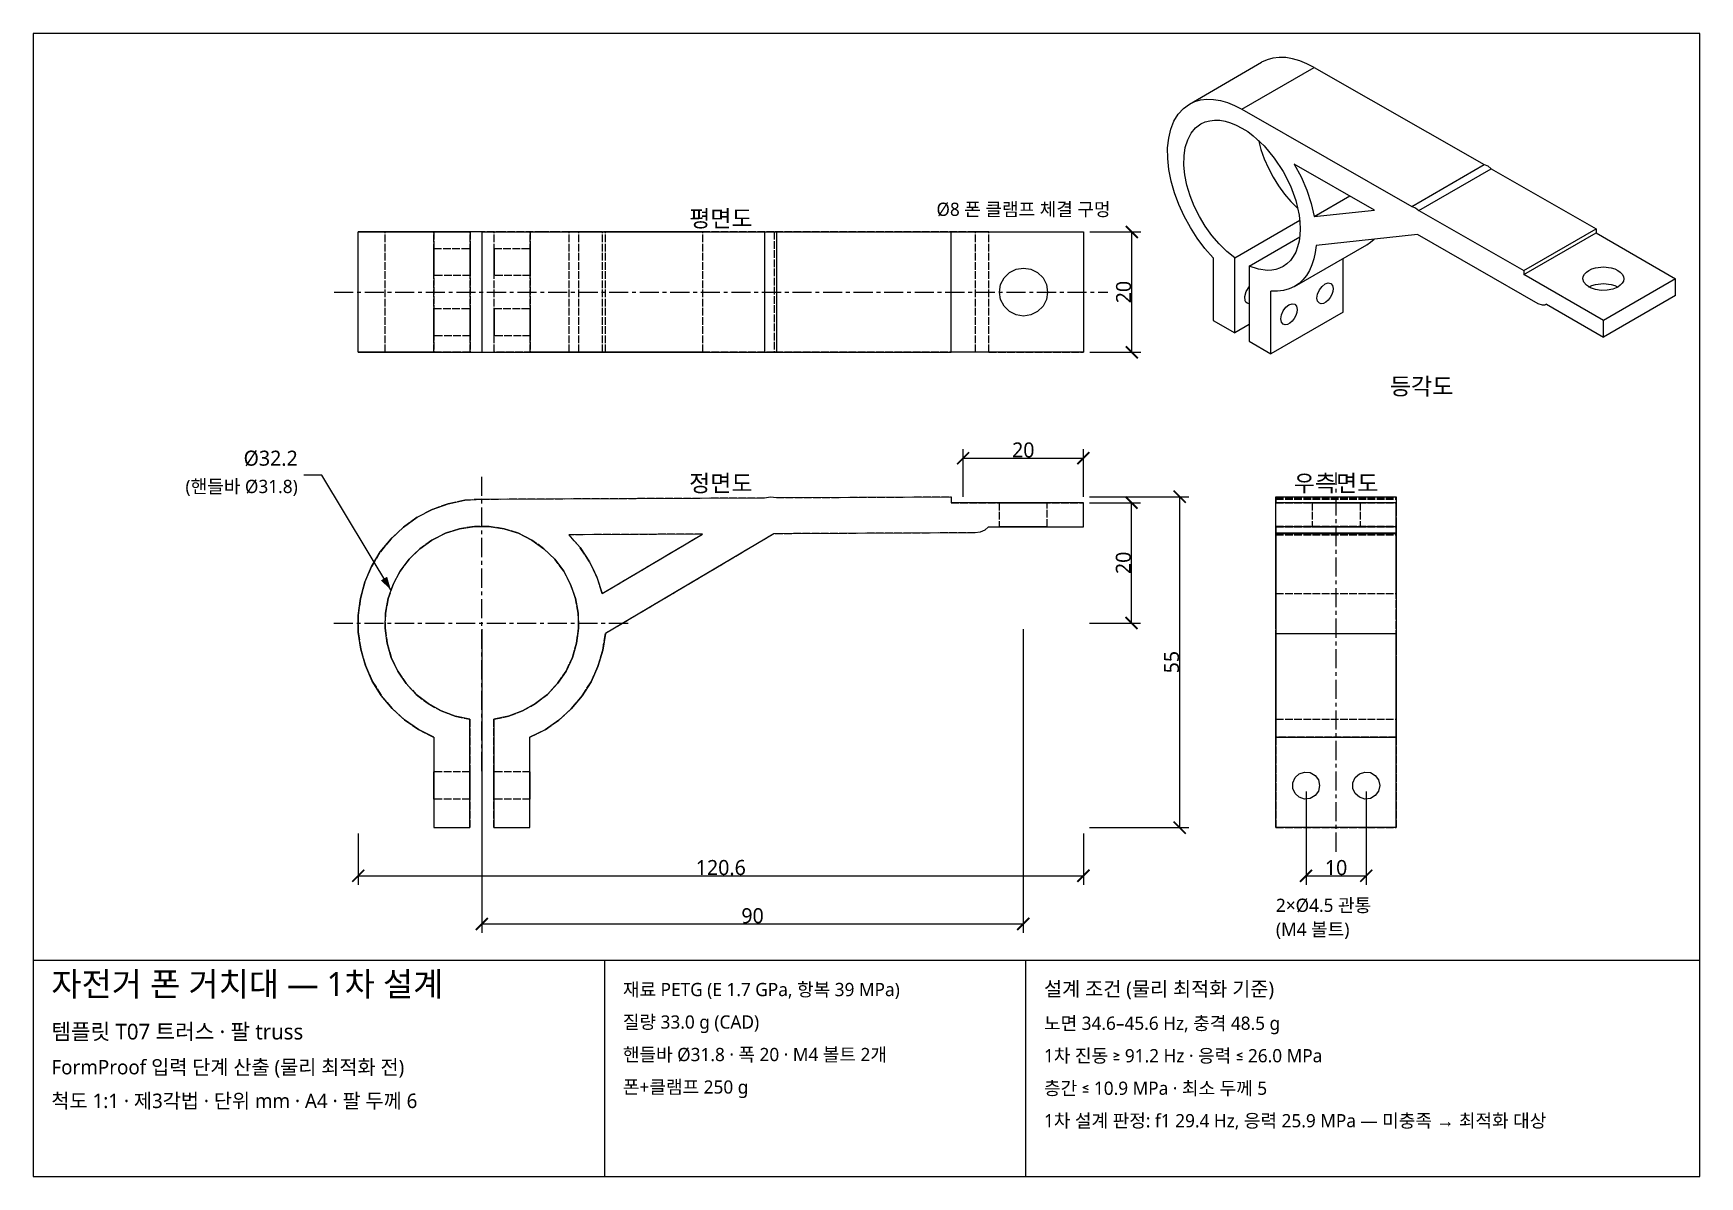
# Model space of a CAD drawing. Header units: millimetres. Extents: x 10 to 287, y 10 to 200.
import ezdxf
from ezdxf.enums import TextEntityAlignment as Align

# ---------------------------------------------------------------- set-up
doc = ezdxf.new("R2010")
doc.units = ezdxf.units.MM
doc.linetypes.add('CENTER', pattern=[5.08, 3.175, -0.635, 0.635, -0.635])
doc.linetypes.add('DASHED', pattern=[1.524, 1.27, -0.254])
for name, color, linetype in [('CENTER', 1, 'CENTER'), ('DIM', 3, 'CONTINUOUS'), ('FRAME', 7, 'CONTINUOUS'), ('HIDDEN', 8, 'DASHED'), ('OUTLINE', 7, 'CONTINUOUS'), ('TEXT', 7, 'CONTINUOUS')]:
    doc.layers.add(name, color=color, linetype=linetype)
doc.styles.add('KR', font='malgun.ttf')
doc.dimstyles.new('KRDIM', dxfattribs={"dimtxt": 2.5, "dimasz": 2, "dimexe": 1.5, "dimexo": 1, "dimgap": 0.1, "dimtad": 1, "dimdec": 1, "dimdsep": 46, "dimtxsty": 'KR', "dimblk": 'ARCHTICK', "dimcen": 2.5, "dimazin": 3, "dimtfac": 0.5, "dimtmove": 2, "dimatfit": 3})

# ---------------------------------------------------------------- blocks, each defined once
blk = doc.blocks.new('_ARCHTICK')
at = {"color": 0, "linetype": 'BYBLOCK', "const_width": 0.15}
blk.add_lwpolyline([(-0.5, -0.5), (0.5, 0.5)], dxfattribs=at)

msp = doc.modelspace()

# ---------------------------------------------------------------- linework, layer by layer
at = {"layer": 'CENTER'}
for points in [[(60, 157), (188.6, 157)], [(84.56, 77.4), (84.56, 126.6)], [(226.56, 64), (226.56, 127)], [(59.96, 102), (109.16, 102)]]:
    msp.add_lwpolyline(points, dxfattribs=at)
at = {"layer": 'DIM'}
msp.add_lwpolyline([(69.43, 107.51), (57.96, 126.6), (54.96, 126.6)], dxfattribs=at)
msp.add_solid([(69.43, 107.51), (68.81, 109.7), (67.78, 109.08)], dxfattribs=at)
at = {"layer": 'FRAME'}
msp.add_lwpolyline([(10, 10), (287, 10), (287, 200), (10, 200)], close=True, dxfattribs=at)
for points in [[(10, 46), (287, 46)], [(105, 10), (105, 46)], [(175, 10), (175, 46)]]:
    msp.add_lwpolyline(points, dxfattribs=at)
at = {"layer": 'HIDDEN'}
for points in [[(64, 167), (64.07, 167), (64.29, 167), (64.65, 167), (65.14, 167), (65.78, 167), (66.54, 167), (67.44, 167), (68.45, 167), (69.58, 167), (70.81, 167), (72.13, 167), (73.55, 167), (75.04, 167), (76.6, 167)], [(100.7, 167), (100.3, 167), (99.11, 167), (97.19, 167), (94.64, 167), (91.59, 167), (88.18, 167), (84.6, 167), (81.02, 167), (77.61, 167), (74.56, 167), (72.01, 167), (70.09, 167), (68.9, 167), (68.5, 167)], [(68.5, 167), (68.59, 167), (68.84, 167), (69.27, 167), (69.86, 167), (70.6, 167), (71.49, 167), (72.53, 167), (73.69, 167), (74.97, 167), (76.35, 167), (77.82, 167), (79.37, 167), (80.96, 167), (82.6, 167)], [(68.5, 147), (68.5, 167)], [(76.6, 167), (76.6, 147)], [(76.6, 147), (76.6, 167)], [(76.6, 167), (82.6, 167)], [(82.6, 167), (82.6, 147)], [(82.6, 147), (82.6, 167)], [(86.6, 167), (92.6, 167)], [(86.6, 167), (88.24, 167), (89.83, 167), (91.38, 167), (92.85, 167), (94.23, 167), (95.51, 167), (96.67, 167), (97.71, 167), (98.6, 167), (99.34, 167), (99.93, 167), (100.36, 167), (100.61, 167), (100.7, 167)], [(86.6, 147), (86.6, 167)], [(86.6, 147), (86.6, 167)], [(92.6, 167), (94.05, 167), (95.44, 167), (96.76, 167), (98.02, 167), (99.19, 167), (100.27, 167), (101.26, 167), (102.15, 167), (102.93, 167), (103.61, 167), (104.17, 167), (104.61, 167), (104.93, 167), (105.13, 167)], [(92.6, 167), (92.6, 147)], [(92.6, 147), (92.6, 167)], [(104.61, 167), (104.4, 167), (104.16, 167), (103.89, 167), (103.59, 167), (103.26, 167), (102.9, 167), (102.51, 167), (102.1, 167), (101.65, 167), (101.19, 167), (100.69, 167), (100.17, 167), (99.63, 167), (99.06, 167)], [(121.27, 167), (99.06, 167)], [(99.06, 147), (99.06, 167)], [(100.7, 147), (100.7, 167)], [(104.61, 167), (121.27, 167)], [(104.61, 147), (104.61, 167)], [(133.15, 167), (105.13, 167)], [(105.13, 147), (105.13, 167)], [(121.27, 147), (121.27, 167)], [(166.61, 167), (133.15, 167)], [(133.15, 167), (133.15, 147)], [(162.6, 147), (162.6, 167)], [(168.84, 167), (168.71, 167), (168.58, 167), (168.44, 167), (168.3, 167), (168.15, 167), (167.99, 167), (167.83, 167), (167.67, 167), (167.5, 167), (167.32, 167), (167.15, 167), (166.97, 167), (166.79, 167), (166.61, 167)], [(166.61, 147), (166.61, 167)], [(168.84, 167), (184.6, 167)], [(168.84, 147), (168.84, 167)], [(184.6, 167), (184.6, 147)], [(76.6, 164.25), (76.6, 164.19), (76.6, 164.03), (76.6, 163.76), (76.6, 163.4), (76.6, 162.98), (76.6, 162.5), (76.6, 162), (76.6, 161.5), (76.6, 161.02), (76.6, 160.6), (76.6, 160.24), (76.6, 159.97), (76.6, 159.81), (76.6, 159.75)], [(76.6, 159.75), (76.6, 159.81), (76.6, 159.97), (76.6, 160.24), (76.6, 160.6), (76.6, 161.02), (76.6, 161.5), (76.6, 162), (76.6, 162.5), (76.6, 162.98), (76.6, 163.4), (76.6, 163.76), (76.6, 164.03), (76.6, 164.19), (76.6, 164.25)], [(76.6, 164.25), (82.6, 164.25)], [(82.6, 164.25), (82.6, 164.19), (82.6, 164.03), (82.6, 163.76), (82.6, 163.4), (82.6, 162.98), (82.6, 162.5), (82.6, 162), (82.6, 161.5), (82.6, 161.02), (82.6, 160.6), (82.6, 160.24), (82.6, 159.97), (82.6, 159.81), (82.6, 159.75)], [(82.6, 159.75), (82.6, 159.81), (82.6, 159.97), (82.6, 160.24), (82.6, 160.6), (82.6, 161.02), (82.6, 161.5), (82.6, 162), (82.6, 162.5), (82.6, 162.98), (82.6, 163.4), (82.6, 163.76), (82.6, 164.03), (82.6, 164.19), (82.6, 164.25)], [(86.6, 164.25), (86.6, 164.19), (86.6, 164.03), (86.6, 163.76), (86.6, 163.4), (86.6, 162.98), (86.6, 162.5), (86.6, 162), (86.6, 161.5), (86.6, 161.02), (86.6, 160.6), (86.6, 160.24), (86.6, 159.97), (86.6, 159.81), (86.6, 159.75)], [(86.6, 159.75), (86.6, 159.81), (86.6, 159.97), (86.6, 160.24), (86.6, 160.6), (86.6, 161.02), (86.6, 161.5), (86.6, 162), (86.6, 162.5), (86.6, 162.98), (86.6, 163.4), (86.6, 163.76), (86.6, 164.03), (86.6, 164.19), (86.6, 164.25)], [(86.6, 164.25), (92.6, 164.25)], [(92.6, 164.25), (92.6, 164.19), (92.6, 164.03), (92.6, 163.76), (92.6, 163.4), (92.6, 162.98), (92.6, 162.5), (92.6, 162), (92.6, 161.5), (92.6, 161.02), (92.6, 160.6), (92.6, 160.24), (92.6, 159.97), (92.6, 159.81), (92.6, 159.75)], [(92.6, 159.75), (92.6, 159.81), (92.6, 159.97), (92.6, 160.24), (92.6, 160.6), (92.6, 161.02), (92.6, 161.5), (92.6, 162), (92.6, 162.5), (92.6, 162.98), (92.6, 163.4), (92.6, 163.76), (92.6, 164.03), (92.6, 164.19), (92.6, 164.25)], [(178.6, 157), (178.4, 155.76), (177.84, 154.65), (176.95, 153.76), (175.84, 153.2), (174.6, 153), (173.36, 153.2), (172.25, 153.76), (171.36, 154.65), (170.8, 155.76), (170.6, 157), (170.8, 158.24), (171.36, 159.35), (172.25, 160.24), (173.36, 160.8), (174.6, 161), (175.84, 160.8), (176.95, 160.24), (177.84, 159.35), (178.4, 158.24), (178.6, 157)], [(82.6, 159.75), (76.6, 159.75)], [(92.6, 159.75), (86.6, 159.75)], [(76.6, 154.25), (76.6, 154.19), (76.6, 154.03), (76.6, 153.76), (76.6, 153.4), (76.6, 152.98), (76.6, 152.5), (76.6, 152), (76.6, 151.5), (76.6, 151.02), (76.6, 150.6), (76.6, 150.24), (76.6, 149.97), (76.6, 149.81), (76.6, 149.75)], [(76.6, 149.75), (76.6, 149.81), (76.6, 149.97), (76.6, 150.24), (76.6, 150.6), (76.6, 151.02), (76.6, 151.5), (76.6, 152), (76.6, 152.5), (76.6, 152.98), (76.6, 153.4), (76.6, 153.76), (76.6, 154.03), (76.6, 154.19), (76.6, 154.25)], [(76.6, 154.25), (82.6, 154.25)], [(82.6, 154.25), (82.6, 154.19), (82.6, 154.03), (82.6, 153.76), (82.6, 153.4), (82.6, 152.98), (82.6, 152.5), (82.6, 152), (82.6, 151.5), (82.6, 151.02), (82.6, 150.6), (82.6, 150.24), (82.6, 149.97), (82.6, 149.81), (82.6, 149.75)], [(82.6, 149.75), (82.6, 149.81), (82.6, 149.97), (82.6, 150.24), (82.6, 150.6), (82.6, 151.02), (82.6, 151.5), (82.6, 152), (82.6, 152.5), (82.6, 152.98), (82.6, 153.4), (82.6, 153.76), (82.6, 154.03), (82.6, 154.19), (82.6, 154.25)], [(86.6, 154.25), (86.6, 154.19), (86.6, 154.03), (86.6, 153.76), (86.6, 153.4), (86.6, 152.98), (86.6, 152.5), (86.6, 152), (86.6, 151.5), (86.6, 151.02), (86.6, 150.6), (86.6, 150.24), (86.6, 149.97), (86.6, 149.81), (86.6, 149.75)], [(86.6, 149.75), (86.6, 149.81), (86.6, 149.97), (86.6, 150.24), (86.6, 150.6), (86.6, 151.02), (86.6, 151.5), (86.6, 152), (86.6, 152.5), (86.6, 152.98), (86.6, 153.4), (86.6, 153.76), (86.6, 154.03), (86.6, 154.19), (86.6, 154.25)], [(86.6, 154.25), (92.6, 154.25)], [(92.6, 154.25), (92.6, 154.19), (92.6, 154.03), (92.6, 153.76), (92.6, 153.4), (92.6, 152.98), (92.6, 152.5), (92.6, 152), (92.6, 151.5), (92.6, 151.02), (92.6, 150.6), (92.6, 150.24), (92.6, 149.97), (92.6, 149.81), (92.6, 149.75)], [(92.6, 149.75), (92.6, 149.81), (92.6, 149.97), (92.6, 150.24), (92.6, 150.6), (92.6, 151.02), (92.6, 151.5), (92.6, 152), (92.6, 152.5), (92.6, 152.98), (92.6, 153.4), (92.6, 153.76), (92.6, 154.03), (92.6, 154.19), (92.6, 154.25)], [(82.6, 149.75), (76.6, 149.75)], [(92.6, 149.75), (86.6, 149.75)], [(76.6, 147), (75.04, 147), (73.55, 147), (72.13, 147), (70.81, 147), (69.58, 147), (68.45, 147), (67.44, 147), (66.54, 147), (65.78, 147), (65.14, 147), (64.65, 147), (64.29, 147), (64.07, 147), (64, 147)], [(82.6, 147), (80.96, 147), (79.37, 147), (77.82, 147), (76.35, 147), (74.97, 147), (73.69, 147), (72.53, 147), (71.49, 147), (70.6, 147), (69.86, 147), (69.27, 147), (68.84, 147), (68.59, 147), (68.5, 147)], [(68.5, 147), (68.9, 147), (70.09, 147), (72.01, 147), (74.56, 147), (77.61, 147), (81.02, 147), (84.6, 147), (88.18, 147), (91.59, 147), (94.64, 147), (97.19, 147), (99.11, 147), (100.3, 147), (100.7, 147)], [(76.6, 147), (82.6, 147)], [(100.7, 147), (100.61, 147), (100.36, 147), (99.93, 147), (99.34, 147), (98.6, 147), (97.71, 147), (96.67, 147), (95.51, 147), (94.23, 147), (92.85, 147), (91.38, 147), (89.83, 147), (88.24, 147), (86.6, 147)], [(86.6, 147), (92.6, 147)], [(105.13, 147), (104.93, 147), (104.61, 147), (104.17, 147), (103.61, 147), (102.93, 147), (102.15, 147), (101.26, 147), (100.27, 147), (99.19, 147), (98.02, 147), (96.76, 147), (95.44, 147), (94.05, 147), (92.6, 147)], [(99.06, 147), (99.63, 147), (100.17, 147), (100.69, 147), (101.19, 147), (101.65, 147), (102.1, 147), (102.51, 147), (102.9, 147), (103.26, 147), (103.59, 147), (103.89, 147), (104.16, 147), (104.4, 147), (104.61, 147)], [(121.27, 147), (99.06, 147)], [(104.61, 147), (121.27, 147)], [(133.15, 147), (105.13, 147)], [(166.61, 147), (133.15, 147)], [(168.84, 147), (168.71, 147), (168.58, 147), (168.44, 147), (168.3, 147), (168.15, 147), (167.99, 147), (167.83, 147), (167.67, 147), (167.5, 147), (167.32, 147), (167.15, 147), (166.97, 147), (166.79, 147), (166.61, 147)], [(168.84, 147), (184.6, 147)], [(84.55, 122.6), (81.74, 122.41), (78.97, 121.83), (76.32, 120.88), (73.81, 119.57), (71.51, 117.94), (69.46, 116.01), (67.68, 113.81), (66.23, 111.39), (65.11, 108.8), (64.37, 106.08), (64, 103.28), (64.02, 100.46), (64.42, 97.66), (65.2, 94.95), (66.35, 92.37), (67.84, 89.97), (69.64, 87.8), (71.72, 85.89), (74.04, 84.29), (76.56, 83.02)], [(84.55, 122.6), (131.56, 122.83)], [(131.56, 122.83), (132.55, 123), (133.53, 122.84)], [(133.53, 122.84), (162.56, 122.98)], [(162.56, 122.98), (162.56, 122)], [(162.56, 122), (184.56, 122)], [(178.56, 122), (178.46, 122), (178.16, 122), (177.69, 122), (177.05, 122), (176.3, 122), (175.45, 122), (174.56, 122), (173.67, 122), (172.82, 122), (172.07, 122), (171.43, 122), (170.96, 122), (170.66, 122), (170.56, 122)], [(170.56, 122), (170.66, 122), (170.96, 122), (171.43, 122), (172.07, 122), (172.82, 122), (173.67, 122), (174.56, 122), (175.45, 122), (176.3, 122), (177.05, 122), (177.69, 122), (178.16, 122), (178.46, 122), (178.56, 122)], [(170.56, 122), (170.56, 118)], [(178.56, 118), (178.56, 122)], [(184.56, 118), (184.56, 122)], [(216.56, 122.83), (216.56, 122.85), (216.56, 122.87), (216.56, 122.89), (216.56, 122.91), (216.56, 122.93), (216.56, 122.94), (216.56, 122.96), (216.56, 122.97), (216.56, 122.98), (216.56, 122.99), (216.56, 122.99), (216.56, 123), (216.56, 123), (216.56, 123)], [(216.56, 122.84), (216.56, 122.98)], [(216.56, 122.98), (216.56, 122.97), (216.56, 122.97), (216.56, 122.96), (216.56, 122.95), (216.56, 122.95), (216.56, 122.94), (216.56, 122.93), (216.56, 122.92), (216.56, 122.9), (216.56, 122.89), (216.56, 122.88), (216.56, 122.87), (216.56, 122.85), (216.56, 122.84)], [(216.56, 122.84), (236.56, 122.84)], [(216.56, 122.6), (216.56, 122.83)], [(216.56, 122.83), (236.56, 122.83)], [(216.56, 83.02), (216.56, 84.94), (216.56, 87.51), (216.56, 90.64), (216.56, 94.2), (216.56, 98.06), (216.56, 102.07), (216.56, 106.08), (216.56, 109.93), (216.56, 113.48), (216.56, 116.59), (216.56, 119.14), (216.56, 121.04), (216.56, 122.2), (216.56, 122.6)], [(216.56, 122.6), (236.56, 122.6)], [(216.56, 122), (236.56, 122)], [(226.56, 122), (226.11, 122), (225.67, 122), (225.24, 122), (224.82, 122), (224.43, 122), (224.07, 122), (223.73, 122), (223.43, 122), (223.17, 122), (222.96, 122), (222.78, 122), (222.66, 122), (222.59, 122), (222.56, 122)], [(222.56, 122), (222.66, 122), (222.96, 122), (223.43, 122), (224.07, 122), (224.82, 122), (225.67, 122), (226.56, 122), (227.45, 122), (228.3, 122), (229.05, 122), (229.69, 122), (230.16, 122), (230.46, 122), (230.56, 122)], [(222.56, 122), (222.56, 118)], [(230.56, 122), (230.54, 122), (230.46, 122), (230.34, 122), (230.16, 122), (229.95, 122), (229.69, 122), (229.39, 122), (229.05, 122), (228.69, 122), (228.3, 122), (227.88, 122), (227.45, 122), (227.01, 122), (226.56, 122)], [(230.56, 122), (230.56, 118)], [(236.56, 122.83), (236.56, 122.85), (236.56, 122.87), (236.56, 122.89), (236.56, 122.91), (236.56, 122.93), (236.56, 122.94), (236.56, 122.96), (236.56, 122.97), (236.56, 122.98), (236.56, 122.99), (236.56, 122.99), (236.56, 123), (236.56, 123), (236.56, 123)], [(236.56, 122.84), (236.56, 122.98)], [(236.56, 122.98), (236.56, 122.97), (236.56, 122.97), (236.56, 122.96), (236.56, 122.95), (236.56, 122.95), (236.56, 122.94), (236.56, 122.93), (236.56, 122.92), (236.56, 122.9), (236.56, 122.89), (236.56, 122.88), (236.56, 122.87), (236.56, 122.85), (236.56, 122.84)], [(236.56, 122.6), (236.56, 122.83)], [(236.56, 122.6), (236.56, 122.2), (236.56, 121.04), (236.56, 119.14), (236.56, 116.59), (236.56, 113.48), (236.56, 109.93), (236.56, 106.08), (236.56, 102.07), (236.56, 98.06), (236.56, 94.2), (236.56, 90.64), (236.56, 87.51), (236.56, 84.94), (236.56, 83.02)], [(86.56, 86.02), (89, 86.52), (91.33, 87.39), (93.5, 88.61), (95.46, 90.15), (97.15, 91.97), (98.55, 94.03), (99.61, 96.28), (100.31, 98.67), (100.64, 101.13), (100.58, 103.62), (100.14, 106.07), (99.32, 108.42), (98.16, 110.62), (96.67, 112.61), (94.89, 114.35), (92.86, 115.8), (90.63, 116.91), (88.26, 117.67), (85.8, 118.05), (83.32, 118.05), (80.86, 117.67), (78.49, 116.91), (76.26, 115.8), (74.23, 114.35), (72.45, 112.61), (70.96, 110.62), (69.8, 108.42), (68.98, 106.07), (68.54, 103.62), (68.48, 101.13), (68.81, 98.67), (69.51, 96.28), (70.57, 94.03), (71.97, 91.97), (73.66, 90.15), (75.62, 88.61), (77.79, 87.39), (80.12, 86.52), (82.56, 86.02)], [(121.23, 116.78), (99.02, 116.67)], [(104.57, 106.91), (103.7, 109.62), (102.47, 112.18), (100.9, 114.54), (99.02, 116.67)], [(104.57, 106.91), (121.23, 116.78)], [(133.11, 116.84), (105.09, 100.25)], [(166.57, 117), (133.11, 116.84)], [(168.8, 118), (168.16, 117.46), (167.4, 117.12), (166.57, 117)], [(168.8, 118), (184.56, 118)], [(178.56, 118), (178.46, 118), (178.16, 118), (177.69, 118), (177.05, 118), (176.3, 118), (175.45, 118), (174.56, 118), (173.67, 118), (172.82, 118), (172.07, 118), (171.43, 118), (170.96, 118), (170.66, 118), (170.56, 118)], [(170.56, 118), (170.66, 118), (170.96, 118), (171.43, 118), (172.07, 118), (172.82, 118), (173.67, 118), (174.56, 118), (175.45, 118), (176.3, 118), (177.05, 118), (177.69, 118), (178.16, 118), (178.46, 118), (178.56, 118)], [(216.56, 86.02), (216.56, 86.82), (216.56, 88.32), (216.56, 90.45), (216.56, 93.12), (216.56, 96.2), (216.56, 99.54), (216.56, 103), (216.56, 106.41), (216.56, 109.62), (216.56, 112.48), (216.56, 114.85), (216.56, 116.63), (216.56, 117.73), (216.56, 118.1)], [(216.56, 118.1), (216.56, 117.73), (216.56, 116.63), (216.56, 114.85), (216.56, 112.48), (216.56, 109.62), (216.56, 106.41), (216.56, 103), (216.56, 99.54), (216.56, 96.2), (216.56, 93.12), (216.56, 90.45), (216.56, 88.32), (216.56, 86.82), (216.56, 86.02)], [(216.56, 118.1), (236.56, 118.1)], [(216.56, 118), (236.56, 118)], [(216.56, 116.78), (216.56, 116.67)], [(216.56, 106.91), (216.56, 116.78)], [(216.56, 116.78), (236.56, 116.78)], [(216.56, 116.67), (216.56, 116.09), (216.56, 115.49), (216.56, 114.86), (216.56, 114.22), (216.56, 113.55), (216.56, 112.87), (216.56, 112.18), (216.56, 111.46), (216.56, 110.73), (216.56, 109.99), (216.56, 109.24), (216.56, 108.47), (216.56, 107.7), (216.56, 106.91)], [(216.56, 116.67), (236.56, 116.67)], [(226.56, 118), (226.11, 118), (225.67, 118), (225.24, 118), (224.82, 118), (224.43, 118), (224.07, 118), (223.73, 118), (223.43, 118), (223.17, 118), (222.96, 118), (222.78, 118), (222.66, 118), (222.59, 118), (222.56, 118)], [(222.56, 118), (222.66, 118), (222.96, 118), (223.43, 118), (224.07, 118), (224.82, 118), (225.67, 118), (226.56, 118), (227.45, 118), (228.3, 118), (229.05, 118), (229.69, 118), (230.16, 118), (230.46, 118), (230.56, 118)], [(230.56, 118), (230.54, 118), (230.46, 118), (230.34, 118), (230.16, 118), (229.95, 118), (229.69, 118), (229.39, 118), (229.05, 118), (228.69, 118), (228.3, 118), (227.88, 118), (227.45, 118), (227.01, 118), (226.56, 118)], [(236.56, 86.02), (236.56, 86.82), (236.56, 88.32), (236.56, 90.45), (236.56, 93.12), (236.56, 96.2), (236.56, 99.54), (236.56, 103), (236.56, 106.41), (236.56, 109.62), (236.56, 112.48), (236.56, 114.85), (236.56, 116.63), (236.56, 117.73), (236.56, 118.1)], [(236.56, 118.1), (236.56, 117.73), (236.56, 116.63), (236.56, 114.85), (236.56, 112.48), (236.56, 109.62), (236.56, 106.41), (236.56, 103), (236.56, 99.54), (236.56, 96.2), (236.56, 93.12), (236.56, 90.45), (236.56, 88.32), (236.56, 86.82), (236.56, 86.02)], [(236.56, 116.78), (236.56, 116.67)], [(236.56, 106.91), (236.56, 116.78)], [(236.56, 106.91), (236.56, 107.7), (236.56, 108.47), (236.56, 109.24), (236.56, 109.99), (236.56, 110.73), (236.56, 111.46), (236.56, 112.18), (236.56, 112.87), (236.56, 113.55), (236.56, 114.22), (236.56, 114.86), (236.56, 115.49), (236.56, 116.09), (236.56, 116.67)], [(216.56, 106.91), (236.56, 106.91)], [(92.56, 83.02), (95.06, 84.28), (97.36, 85.86), (99.43, 87.74), (101.22, 89.89), (102.71, 92.25), (103.86, 94.8), (104.66, 97.48), (105.09, 100.25)], [(82.56, 86.02), (82.56, 68)], [(86.56, 68), (86.56, 86.02)], [(216.56, 68), (216.56, 86.02)], [(216.56, 86.02), (216.56, 68)], [(216.56, 86.02), (236.56, 86.02)], [(216.56, 86.02), (236.56, 86.02)], [(236.56, 86.02), (236.56, 68)], [(236.56, 68), (236.56, 86.02)], [(76.56, 83.02), (76.56, 68)], [(92.56, 68), (92.56, 83.02)], [(236.56, 83.02), (216.56, 83.02)], [(216.56, 83.02), (216.56, 68)], [(236.56, 83.02), (236.56, 68)], [(76.56, 72.75), (76.56, 72.81), (76.56, 72.97), (76.56, 73.24), (76.56, 73.6), (76.56, 74.02), (76.56, 74.5), (76.56, 75), (76.56, 75.5), (76.56, 75.98), (76.56, 76.4), (76.56, 76.76), (76.56, 77.03), (76.56, 77.19), (76.56, 77.25)], [(76.56, 77.25), (76.56, 77.24), (76.56, 77.19), (76.56, 77.12), (76.56, 77.03), (76.56, 76.91), (76.56, 76.76), (76.56, 76.59), (76.56, 76.4), (76.56, 76.2), (76.56, 75.98), (76.56, 75.74), (76.56, 75.5), (76.56, 75.25), (76.56, 75)], [(76.56, 72.75), (76.56, 72.81), (76.56, 72.97), (76.56, 73.24), (76.56, 73.6), (76.56, 74.02), (76.56, 74.5), (76.56, 75), (76.56, 75.5), (76.56, 75.98), (76.56, 76.4), (76.56, 76.76), (76.56, 77.03), (76.56, 77.19), (76.56, 77.25)], [(76.56, 77.25), (76.56, 77.24), (76.56, 77.19), (76.56, 77.12), (76.56, 77.03), (76.56, 76.91), (76.56, 76.76), (76.56, 76.59), (76.56, 76.4), (76.56, 76.2), (76.56, 75.98), (76.56, 75.74), (76.56, 75.5), (76.56, 75.25), (76.56, 75)], [(82.56, 77.25), (76.56, 77.25)], [(82.56, 77.25), (76.56, 77.25)], [(76.56, 75), (76.56, 74.75), (76.56, 74.5), (76.56, 74.26), (76.56, 74.02), (76.56, 73.8), (76.56, 73.6), (76.56, 73.41), (76.56, 73.24), (76.56, 73.09), (76.56, 72.97), (76.56, 72.88), (76.56, 72.81), (76.56, 72.76), (76.56, 72.75)], [(76.56, 75), (76.56, 74.75), (76.56, 74.5), (76.56, 74.26), (76.56, 74.02), (76.56, 73.8), (76.56, 73.6), (76.56, 73.41), (76.56, 73.24), (76.56, 73.09), (76.56, 72.97), (76.56, 72.88), (76.56, 72.81), (76.56, 72.76), (76.56, 72.75)], [(82.56, 72.75), (82.56, 72.81), (82.56, 72.97), (82.56, 73.24), (82.56, 73.6), (82.56, 74.02), (82.56, 74.5), (82.56, 75), (82.56, 75.5), (82.56, 75.98), (82.56, 76.4), (82.56, 76.76), (82.56, 77.03), (82.56, 77.19), (82.56, 77.25)], [(82.56, 77.25), (82.56, 77.24), (82.56, 77.19), (82.56, 77.12), (82.56, 77.03), (82.56, 76.91), (82.56, 76.76), (82.56, 76.59), (82.56, 76.4), (82.56, 76.2), (82.56, 75.98), (82.56, 75.74), (82.56, 75.5), (82.56, 75.25), (82.56, 75)], [(82.56, 72.75), (82.56, 72.81), (82.56, 72.97), (82.56, 73.24), (82.56, 73.6), (82.56, 74.02), (82.56, 74.5), (82.56, 75), (82.56, 75.5), (82.56, 75.98), (82.56, 76.4), (82.56, 76.76), (82.56, 77.03), (82.56, 77.19), (82.56, 77.25)], [(82.56, 77.25), (82.56, 77.24), (82.56, 77.19), (82.56, 77.12), (82.56, 77.03), (82.56, 76.91), (82.56, 76.76), (82.56, 76.59), (82.56, 76.4), (82.56, 76.2), (82.56, 75.98), (82.56, 75.74), (82.56, 75.5), (82.56, 75.25), (82.56, 75)], [(82.56, 75), (82.56, 74.75), (82.56, 74.5), (82.56, 74.26), (82.56, 74.02), (82.56, 73.8), (82.56, 73.6), (82.56, 73.41), (82.56, 73.24), (82.56, 73.09), (82.56, 72.97), (82.56, 72.88), (82.56, 72.81), (82.56, 72.76), (82.56, 72.75)], [(82.56, 75), (82.56, 74.75), (82.56, 74.5), (82.56, 74.26), (82.56, 74.02), (82.56, 73.8), (82.56, 73.6), (82.56, 73.41), (82.56, 73.24), (82.56, 73.09), (82.56, 72.97), (82.56, 72.88), (82.56, 72.81), (82.56, 72.76), (82.56, 72.75)], [(86.56, 72.75), (86.56, 72.81), (86.56, 72.97), (86.56, 73.24), (86.56, 73.6), (86.56, 74.02), (86.56, 74.5), (86.56, 75), (86.56, 75.5), (86.56, 75.98), (86.56, 76.4), (86.56, 76.76), (86.56, 77.03), (86.56, 77.19), (86.56, 77.25)], [(86.56, 77.25), (86.56, 77.24), (86.56, 77.19), (86.56, 77.12), (86.56, 77.03), (86.56, 76.91), (86.56, 76.76), (86.56, 76.59), (86.56, 76.4), (86.56, 76.2), (86.56, 75.98), (86.56, 75.74), (86.56, 75.5), (86.56, 75.25), (86.56, 75)], [(86.56, 72.75), (86.56, 72.81), (86.56, 72.97), (86.56, 73.24), (86.56, 73.6), (86.56, 74.02), (86.56, 74.5), (86.56, 75), (86.56, 75.5), (86.56, 75.98), (86.56, 76.4), (86.56, 76.76), (86.56, 77.03), (86.56, 77.19), (86.56, 77.25)], [(86.56, 77.25), (86.56, 77.24), (86.56, 77.19), (86.56, 77.12), (86.56, 77.03), (86.56, 76.91), (86.56, 76.76), (86.56, 76.59), (86.56, 76.4), (86.56, 76.2), (86.56, 75.98), (86.56, 75.74), (86.56, 75.5), (86.56, 75.25), (86.56, 75)], [(92.56, 77.25), (86.56, 77.25)], [(92.56, 77.25), (86.56, 77.25)], [(86.56, 75), (86.56, 74.75), (86.56, 74.5), (86.56, 74.26), (86.56, 74.02), (86.56, 73.8), (86.56, 73.6), (86.56, 73.41), (86.56, 73.24), (86.56, 73.09), (86.56, 72.97), (86.56, 72.88), (86.56, 72.81), (86.56, 72.76), (86.56, 72.75)], [(86.56, 75), (86.56, 74.75), (86.56, 74.5), (86.56, 74.26), (86.56, 74.02), (86.56, 73.8), (86.56, 73.6), (86.56, 73.41), (86.56, 73.24), (86.56, 73.09), (86.56, 72.97), (86.56, 72.88), (86.56, 72.81), (86.56, 72.76), (86.56, 72.75)], [(92.56, 72.75), (92.56, 72.81), (92.56, 72.97), (92.56, 73.24), (92.56, 73.6), (92.56, 74.02), (92.56, 74.5), (92.56, 75), (92.56, 75.5), (92.56, 75.98), (92.56, 76.4), (92.56, 76.76), (92.56, 77.03), (92.56, 77.19), (92.56, 77.25)], [(92.56, 77.25), (92.56, 77.24), (92.56, 77.19), (92.56, 77.12), (92.56, 77.03), (92.56, 76.91), (92.56, 76.76), (92.56, 76.59), (92.56, 76.4), (92.56, 76.2), (92.56, 75.98), (92.56, 75.74), (92.56, 75.5), (92.56, 75.25), (92.56, 75)], [(92.56, 72.75), (92.56, 72.81), (92.56, 72.97), (92.56, 73.24), (92.56, 73.6), (92.56, 74.02), (92.56, 74.5), (92.56, 75), (92.56, 75.5), (92.56, 75.98), (92.56, 76.4), (92.56, 76.76), (92.56, 77.03), (92.56, 77.19), (92.56, 77.25)], [(92.56, 77.25), (92.56, 77.24), (92.56, 77.19), (92.56, 77.12), (92.56, 77.03), (92.56, 76.91), (92.56, 76.76), (92.56, 76.59), (92.56, 76.4), (92.56, 76.2), (92.56, 75.98), (92.56, 75.74), (92.56, 75.5), (92.56, 75.25), (92.56, 75)], [(92.56, 75), (92.56, 74.75), (92.56, 74.5), (92.56, 74.26), (92.56, 74.02), (92.56, 73.8), (92.56, 73.6), (92.56, 73.41), (92.56, 73.24), (92.56, 73.09), (92.56, 72.97), (92.56, 72.88), (92.56, 72.81), (92.56, 72.76), (92.56, 72.75)], [(92.56, 75), (92.56, 74.75), (92.56, 74.5), (92.56, 74.26), (92.56, 74.02), (92.56, 73.8), (92.56, 73.6), (92.56, 73.41), (92.56, 73.24), (92.56, 73.09), (92.56, 72.97), (92.56, 72.88), (92.56, 72.81), (92.56, 72.76), (92.56, 72.75)], [(223.81, 75), (223.62, 74.08), (223.07, 73.33), (222.26, 72.86), (221.33, 72.76), (220.44, 73.05), (219.74, 73.68), (219.36, 74.53), (219.36, 75.47), (219.74, 76.32), (220.44, 76.95), (221.33, 77.24), (222.26, 77.14), (223.07, 76.67), (223.62, 75.92), (223.81, 75)], [(223.81, 75), (223.62, 74.08), (223.07, 73.33), (222.26, 72.86), (221.33, 72.76), (220.44, 73.05), (219.74, 73.68), (219.36, 74.53), (219.36, 75.47), (219.74, 76.32), (220.44, 76.95), (221.33, 77.24), (222.26, 77.14), (223.07, 76.67), (223.62, 75.92), (223.81, 75)], [(223.81, 75), (223.62, 74.08), (223.07, 73.33), (222.26, 72.86), (221.33, 72.76), (220.44, 73.05), (219.74, 73.68), (219.36, 74.53), (219.36, 75.47), (219.74, 76.32), (220.44, 76.95), (221.33, 77.24), (222.26, 77.14), (223.07, 76.67), (223.62, 75.92), (223.81, 75)], [(233.81, 75), (233.62, 74.08), (233.07, 73.33), (232.26, 72.86), (231.33, 72.76), (230.44, 73.05), (229.74, 73.68), (229.36, 74.53), (229.36, 75.47), (229.74, 76.32), (230.44, 76.95), (231.33, 77.24), (232.26, 77.14), (233.07, 76.67), (233.62, 75.92), (233.81, 75)], [(233.81, 75), (233.62, 74.08), (233.07, 73.33), (232.26, 72.86), (231.33, 72.76), (230.44, 73.05), (229.74, 73.68), (229.36, 74.53), (229.36, 75.47), (229.74, 76.32), (230.44, 76.95), (231.33, 77.24), (232.26, 77.14), (233.07, 76.67), (233.62, 75.92), (233.81, 75)], [(233.81, 75), (233.62, 74.08), (233.07, 73.33), (232.26, 72.86), (231.33, 72.76), (230.44, 73.05), (229.74, 73.68), (229.36, 74.53), (229.36, 75.47), (229.74, 76.32), (230.44, 76.95), (231.33, 77.24), (232.26, 77.14), (233.07, 76.67), (233.62, 75.92), (233.81, 75)], [(82.56, 72.75), (76.56, 72.75)], [(82.56, 72.75), (76.56, 72.75)], [(92.56, 72.75), (86.56, 72.75)], [(92.56, 72.75), (86.56, 72.75)], [(76.56, 68), (82.56, 68)], [(86.56, 68), (92.56, 68)], [(216.56, 68), (236.56, 68)], [(236.56, 68), (216.56, 68)], [(216.56, 68), (236.56, 68)]]:
    msp.add_lwpolyline(points, dxfattribs=at)
at = {"layer": 'OUTLINE'}
for points in [[(202.17, 188.25), (214.18, 195.19)], [(210.91, 187.39), (222.93, 194.32)], [(222.93, 194.32), (221.71, 194.95), (220.51, 195.44), (219.34, 195.78), (218.19, 195.97), (217.1, 196), (216.06, 195.88), (215.08, 195.61), (214.18, 195.19)], [(222.93, 194.32), (251.17, 178.18)], [(202.17, 188.25), (203.07, 188.67), (204.04, 188.94), (205.08, 189.06), (206.18, 189.03), (207.32, 188.84), (208.5, 188.5), (209.7, 188.02), (210.91, 187.39)], [(206.11, 162.7), (204.76, 164.26), (203.49, 165.95), (202.34, 167.75), (201.32, 169.62), (200.44, 171.55), (199.71, 173.51), (199.16, 175.45), (198.77, 177.36), (198.58, 179.21), (198.56, 180.96), (198.73, 182.6), (199.08, 184.1), (199.61, 185.43), (200.31, 186.58), (201.17, 187.52), (202.17, 188.25)], [(210.91, 187.39), (239.15, 171.24)], [(209.72, 162.71), (208.39, 163.77), (207.12, 165.02), (205.92, 166.42), (204.82, 167.95), (203.83, 169.58), (202.99, 171.28), (202.3, 173.02), (201.77, 174.75), (201.42, 176.46), (201.26, 178.1), (201.28, 179.64), (201.5, 181.05), (201.89, 182.31), (202.46, 183.39), (203.2, 184.28), (204.08, 184.94)], [(204.08, 184.94), (204.78, 185.27), (205.55, 185.48), (206.36, 185.58), (207.22, 185.55), (208.11, 185.4), (209.03, 185.14), (209.97, 184.76), (210.92, 184.26), (211.87, 183.66), (212.8, 182.96), (214.62, 181.28), (216.29, 179.28), (217.76, 177.04), (218.96, 174.66), (219.85, 172.21), (220.4, 169.8), (220.54, 168.63), (220.59, 167.51), (220.54, 166.44), (220.4, 165.44), (220.17, 164.51), (219.85, 163.66), (219.45, 162.91), (218.96, 162.25), (218.39, 161.69), (217.76, 161.25)], [(213.66, 182.22), (214.07, 180.68), (214.62, 179.13), (215.3, 177.59), (216.09, 176.08), (217, 174.64), (217.99, 173.28), (219.06, 172.03), (220.19, 170.9)], [(219.6, 178.26), (220.73, 176.13), (221.68, 173.94), (222.42, 171.74), (222.94, 169.56)], [(232.95, 170.63), (219.6, 178.26)], [(239.15, 171.24), (251.17, 178.18)], [(240.33, 170.57), (252.35, 177.5)], [(251.17, 178.18), (251.76, 177.96), (252.35, 177.5)], [(252.35, 177.5), (269.78, 167.53)], [(222.94, 169.56), (228.84, 172.97)], [(222.94, 169.56), (232.95, 170.63)], [(239.15, 171.24), (239.74, 171.02), (240.33, 170.57)], [(240.33, 170.57), (257.77, 160.6)], [(84.59, 167), (82.29, 167), (80.01, 167), (77.79, 167), (75.66, 167), (73.64, 167), (71.75, 167), (70.03, 167), (68.49, 167), (67.16, 167), (66.04, 167), (65.16, 167), (64.52, 167), (64.13, 167), (64, 167)], [(64, 147), (64, 167)], [(84.59, 147), (84.59, 167)], [(84.59, 167), (131.6, 167)], [(131.6, 147), (131.6, 167)], [(131.6, 167), (131.74, 167), (131.88, 167), (132.02, 167), (132.16, 167), (132.3, 167), (132.44, 167), (132.59, 167), (132.73, 167), (132.87, 167), (133.01, 167), (133.15, 167), (133.29, 167), (133.43, 167), (133.57, 167)], [(133.57, 167), (162.6, 167)], [(133.57, 147), (133.57, 167)], [(162.6, 167), (184.6, 167)], [(162.6, 147), (162.6, 167)], [(184.6, 167), (184.6, 147)], [(209.72, 162.71), (220.51, 168.94)], [(240.08, 166.55), (223.25, 164.76)], [(260.18, 155.06), (240.08, 166.55)], [(257.77, 160.6), (269.78, 167.53)], [(257.77, 159.92), (269.78, 166.85)], [(269.78, 167.53), (269.78, 166.85)], [(269.78, 166.85), (283, 159.22)], [(212.12, 161.32), (220.51, 166.17)], [(219.67, 157.94), (231.68, 164.88)], [(223.25, 164.76), (223.11, 163.6), (222.88, 162.51), (222.55, 161.51), (222.14, 160.59), (221.64, 159.77), (221.06, 159.05), (220.4, 158.44), (219.67, 157.94)], [(231.68, 164.88), (232.3, 165.29), (232.87, 165.78)], [(178.6, 157), (178.4, 155.76), (177.84, 154.65), (176.95, 153.76), (175.84, 153.2), (174.6, 153), (173.36, 153.2), (172.25, 153.76), (171.36, 154.65), (170.8, 155.76), (170.6, 157), (170.8, 158.24), (171.36, 159.35), (172.25, 160.24), (173.36, 160.8), (174.6, 161), (175.84, 160.8), (176.95, 160.24), (177.84, 159.35), (178.4, 158.24), (178.6, 157)], [(206.11, 162.7), (206.11, 152.29)], [(209.72, 150.21), (209.72, 162.71)], [(217.76, 161.25), (217.17, 160.97), (216.54, 160.76), (215.87, 160.64), (215.17, 160.61), (213.68, 160.8), (212.12, 161.32)], [(212.12, 161.32), (212.12, 148.82)], [(227.74, 153.67), (227.74, 162.6)], [(267.59, 159.22), (267.65, 159.61), (267.85, 159.97), (268.16, 160.31), (268.58, 160.61), (269.1, 160.85), (269.69, 161.04), (270.99, 161.18), (272.29, 161.04), (272.87, 160.85), (273.39, 160.61), (273.81, 160.31), (274.13, 159.97), (274.32, 159.61), (274.38, 159.22)], [(219.67, 157.94), (218.78, 157.52), (217.82, 157.25), (216.8, 157.13), (215.72, 157.15)], [(223.78, 155.14), (223.49, 155.48), (223.38, 156.01), (223.49, 156.67), (223.78, 157.35), (224.22, 157.94), (224.73, 158.36), (225.25, 158.54), (225.69, 158.45)], [(225.69, 158.45), (225.98, 158.11), (226.09, 157.58)], [(257.77, 160.6), (257.77, 159.92)], [(270.99, 152.29), (257.77, 159.92)], [(273.39, 157.84), (272.59, 157.49), (271.65, 157.3), (270.65, 157.27), (269.69, 157.41), (268.83, 157.71), (268.16, 158.13), (267.73, 158.65), (267.59, 159.22)], [(268.58, 157.84), (269.1, 158.08), (269.69, 158.26), (270.99, 158.41), (272.29, 158.26), (272.87, 158.08), (273.39, 157.84)], [(283, 159.22), (270.99, 152.29)], [(274.38, 159.22), (274.32, 158.84), (274.13, 158.47), (273.81, 158.13), (273.39, 157.84)], [(283, 156.45), (283, 159.22)], [(211.76, 155.14), (211.57, 155.32), (211.43, 155.57), (211.39, 156.28), (211.63, 157.1), (212.12, 157.85)], [(212.12, 155.05), (211.76, 155.14)], [(215.72, 146.74), (215.72, 157.15)], [(226.09, 157.58), (226.03, 157.09), (225.86, 156.58), (225.59, 156.08), (225.25, 155.65), (224.87, 155.32), (224.47, 155.11), (224.1, 155.05), (223.78, 155.14)], [(283, 156.45), (270.99, 149.51)], [(227.74, 153.67), (215.72, 146.74)], [(217.77, 151.67), (217.48, 152.01), (217.38, 152.55), (217.48, 153.2), (217.77, 153.88), (218.21, 154.47), (218.73, 154.89), (219.24, 155.07), (219.68, 154.98)], [(220.08, 154.11), (220.02, 153.62), (219.85, 153.11), (219.58, 152.62), (219.24, 152.18), (218.86, 151.85), (218.46, 151.64), (218.09, 151.58), (217.77, 151.67)], [(219.68, 154.98), (219.98, 154.65), (220.08, 154.11)], [(261.45, 154.93), (261.18, 154.83), (260.87, 154.82), (260.18, 155.06)], [(261.52, 154.98), (261.45, 154.93)], [(261.45, 154.93), (261.52, 154.98)], [(261.52, 154.98), (270.99, 149.51)], [(206.11, 152.29), (209.72, 150.21)], [(212.12, 151.59), (209.72, 150.21)], [(270.99, 149.51), (270.99, 152.29)], [(64, 147), (64.13, 147), (64.52, 147), (65.16, 147), (66.04, 147), (67.16, 147), (68.49, 147), (70.03, 147), (71.75, 147), (73.64, 147), (75.66, 147), (77.79, 147), (80.01, 147), (82.29, 147), (84.59, 147)], [(84.59, 147), (131.6, 147)], [(131.6, 147), (131.74, 147), (131.88, 147), (132.02, 147), (132.16, 147), (132.3, 147), (132.44, 147), (132.59, 147), (132.73, 147), (132.87, 147), (133.01, 147), (133.15, 147), (133.29, 147), (133.43, 147), (133.57, 147)], [(133.57, 147), (162.6, 147)], [(184.6, 147), (162.6, 147)], [(212.12, 148.82), (215.72, 146.74)], [(76.56, 83.02), (74.04, 84.29), (71.72, 85.89), (69.64, 87.8), (67.84, 89.97), (66.35, 92.37), (65.2, 94.95), (64.42, 97.66), (64.02, 100.46), (64, 103.28), (64.37, 106.08), (65.11, 108.8), (66.23, 111.39), (67.68, 113.81), (69.46, 116.01), (71.51, 117.94), (73.81, 119.57), (76.32, 120.88), (78.97, 121.83), (81.74, 122.41), (84.55, 122.6)], [(84.55, 122.6), (131.56, 122.83)], [(131.56, 122.83), (132.55, 123), (133.53, 122.84)], [(133.53, 122.84), (162.56, 122.98)], [(162.56, 122.98), (162.56, 122)], [(184.56, 122), (162.56, 122)], [(184.56, 118), (184.56, 122)], [(216.56, 123), (216.56, 123), (216.56, 123), (216.56, 123), (216.56, 123), (216.56, 123), (216.56, 123), (216.56, 123), (216.56, 122.99), (216.56, 122.99), (216.56, 122.99), (216.56, 122.99), (216.56, 122.99), (216.56, 122.98), (216.56, 122.98)], [(216.56, 123), (236.56, 123)], [(216.56, 122.98), (216.56, 122)], [(216.56, 122.98), (236.56, 122.98)], [(216.56, 118), (216.56, 122)], [(236.56, 122), (216.56, 122)], [(236.56, 123), (236.56, 123), (236.56, 123), (236.56, 123), (236.56, 123), (236.56, 123), (236.56, 123), (236.56, 123), (236.56, 122.99), (236.56, 122.99), (236.56, 122.99), (236.56, 122.99), (236.56, 122.99), (236.56, 122.98), (236.56, 122.98)], [(236.56, 122.98), (236.56, 122)], [(236.56, 118), (236.56, 122)], [(82.56, 86.02), (80.12, 86.52), (77.79, 87.39), (75.62, 88.61), (73.66, 90.15), (71.97, 91.97), (70.57, 94.03), (69.51, 96.28), (68.81, 98.67), (68.48, 101.13), (68.54, 103.62), (68.98, 106.07), (69.8, 108.42), (70.96, 110.62), (72.45, 112.61), (74.23, 114.35), (76.26, 115.8), (78.49, 116.91), (80.86, 117.67), (83.32, 118.05), (85.8, 118.05), (88.26, 117.67), (90.63, 116.91), (92.86, 115.8), (94.89, 114.35), (96.67, 112.61), (98.16, 110.62), (99.32, 108.42), (100.14, 106.07), (100.58, 103.62), (100.64, 101.13), (100.31, 98.67), (99.61, 96.28), (98.55, 94.03), (97.15, 91.97), (95.46, 90.15), (93.5, 88.61), (91.33, 87.39), (89, 86.52), (86.56, 86.02)], [(121.23, 116.78), (99.02, 116.67)], [(99.02, 116.67), (100.9, 114.54), (102.47, 112.18), (103.7, 109.62), (104.57, 106.91)], [(104.57, 106.91), (121.23, 116.78)], [(133.11, 116.84), (105.09, 100.25)], [(166.57, 117), (133.11, 116.84)], [(168.8, 118), (168.16, 117.46), (167.4, 117.12), (166.57, 117)], [(168.8, 118), (184.56, 118)], [(216.56, 118), (216.56, 117.87), (216.56, 117.75), (216.56, 117.63), (216.56, 117.53), (216.56, 117.43), (216.56, 117.34), (216.56, 117.26), (216.56, 117.2), (216.56, 117.14), (216.56, 117.09), (216.56, 117.05), (216.56, 117.02), (216.56, 117.01), (216.56, 117)], [(236.56, 118), (216.56, 118)], [(216.56, 117), (216.56, 116.84)], [(216.56, 117), (236.56, 117)], [(216.56, 116.84), (216.56, 100.25)], [(236.56, 116.84), (216.56, 116.84)], [(236.56, 118), (236.56, 117.87), (236.56, 117.75), (236.56, 117.63), (236.56, 117.53), (236.56, 117.43), (236.56, 117.34), (236.56, 117.26), (236.56, 117.2), (236.56, 117.14), (236.56, 117.09), (236.56, 117.05), (236.56, 117.02), (236.56, 117.01), (236.56, 117)], [(236.56, 117), (236.56, 116.84)], [(236.56, 116.84), (236.56, 100.25)], [(105.09, 100.25), (104.66, 97.48), (103.86, 94.8), (102.71, 92.25), (101.22, 89.89), (99.43, 87.74), (97.36, 85.86), (95.06, 84.28), (92.56, 83.02)], [(216.56, 100.25), (216.56, 98.66), (216.56, 97.09), (216.56, 95.56), (216.56, 94.06), (216.56, 92.61), (216.56, 91.22), (216.56, 89.89), (216.56, 88.63), (216.56, 87.46), (216.56, 86.37), (216.56, 85.38), (216.56, 84.48), (216.56, 83.69), (216.56, 83.02)], [(216.56, 100.25), (236.56, 100.25)], [(236.56, 83.02), (236.56, 83.69), (236.56, 84.48), (236.56, 85.38), (236.56, 86.37), (236.56, 87.46), (236.56, 88.63), (236.56, 89.89), (236.56, 91.22), (236.56, 92.61), (236.56, 94.06), (236.56, 95.56), (236.56, 97.09), (236.56, 98.66), (236.56, 100.25)], [(82.56, 68), (82.56, 86.02)], [(86.56, 86.02), (86.56, 68)], [(76.56, 83.02), (76.56, 68)], [(92.56, 68), (92.56, 83.02)], [(216.56, 68), (216.56, 83.02)], [(216.56, 83.02), (236.56, 83.02)], [(236.56, 68), (236.56, 83.02)], [(223.81, 75), (223.62, 74.08), (223.07, 73.33), (222.26, 72.86), (221.33, 72.76), (220.44, 73.05), (219.74, 73.68), (219.36, 74.53), (219.36, 75.47), (219.74, 76.32), (220.44, 76.95), (221.33, 77.24), (222.26, 77.14), (223.07, 76.67), (223.62, 75.92), (223.81, 75)], [(233.81, 75), (233.62, 74.08), (233.07, 73.33), (232.26, 72.86), (231.33, 72.76), (230.44, 73.05), (229.74, 73.68), (229.36, 74.53), (229.36, 75.47), (229.74, 76.32), (230.44, 76.95), (231.33, 77.24), (232.26, 77.14), (233.07, 76.67), (233.62, 75.92), (233.81, 75)], [(76.56, 68), (82.56, 68)], [(86.56, 68), (92.56, 68)], [(236.56, 68), (216.56, 68)]]:
    msp.add_lwpolyline(points, dxfattribs=at)

# ---------------------------------------------------------------- texts
at = {"layer": 'DIM', "style": 'KR'}
msp.add_text('Ø32.2', height=2.5, dxfattribs=at).set_placement((53.96, 127.4), align=Align.BOTTOM_RIGHT)
msp.add_text('(핸들바 Ø31.8)', height=2.2, dxfattribs=at).set_placement((53.96, 125.8), align=Align.TOP_RIGHT)
at = {"layer": 'TEXT', "style": 'KR'}
for s, height, p in [('Ø8 폰 클램프 체결 구멍', 2.2, (174.6, 169)), ('평면도', 2.8, (124.3, 167)), ('정면도', 2.8, (124.28, 123)), ('우측면도', 2.8, (226.56, 123))]:
    msp.add_text(s, height=height, dxfattribs=at).set_placement(p, align=Align.BOTTOM_CENTER)
msp.add_text('등각도', height=2.8, dxfattribs=at).set_placement((240.78, 142.74), align=Align.TOP_CENTER)
for s, height, p in [('2×Ø4.5 관통', 2.2, (216.56, 54)), ('(M4 볼트)', 2.2, (216.56, 50)), ('자전거 폰 거치대 — 1차 설계', 4, (13, 40)), ('재료 PETG (E 1.7 GPa, 항복 39 MPa)', 2.2, (108, 40)), ('설계 조건 (물리 최적화 기준)', 2.4, (178, 40)), ('질량 33.0 g (CAD)', 2.2, (108, 34.6)), ('노면 34.6–45.6 Hz, 충격 48.5 g', 2.2, (178, 34.4)), ('템플릿 T07 트러스 · 팔 truss', 2.6, (13, 32.8)), ('핸들바 Ø31.8 · 폭 20 · M4 볼트 2개', 2.2, (108, 29.2)), ('1차 진동 ≥ 91.2 Hz · 응력 ≤ 26.0 MPa', 2.2, (178, 29)), ('FormProof 입력 단계 산출 (물리 최적화 전)', 2.4, (13, 27)), ('폰+클램프 250 g', 2.2, (108, 23.8)), ('층간 ≤ 10.9 MPa · 최소 두께 5', 2.2, (178, 23.6)), ('척도 1:1 · 제3각법 · 단위 mm · A4 · 팔 두께 6', 2.4, (13, 21.4)), ('1차 설계 판정: f1 29.4 Hz, 응력 25.9 MPa — 미충족 → 최적화 대상', 2.2, (178, 18.2))]:
    msp.add_text(s, height=height, dxfattribs=at).set_placement(p)

# ---------------------------------------------------------------- dimensions: what is measured, and where the dimension line sits
at = {"layer": 'DIM'}
for base, p1, p2 in [((192.6, 147), (184.6, 147), (184.6, 167)), ((200.56, 68), (184.56, 68), (184.56, 123)), ((192.56, 102), (184.56, 102), (184.56, 122))]:
    msp.add_linear_dim(base=base, p1=p1, p2=p2, angle=90, dimstyle='KRDIM', dxfattribs=at).render()
for base, p1, p2 in [((164.56, 129.4), (164.56, 122), (184.56, 122)), ((84.56, 52), (84.56, 102), (174.56, 102)), ((221.56, 60), (221.56, 75), (231.56, 75)), ((64, 60), (64, 68), (184.56, 68))]:
    msp.add_linear_dim(base=base, p1=p1, p2=p2, dimstyle='KRDIM', dxfattribs=at).render()

doc.saveas('drawing.dxf')
